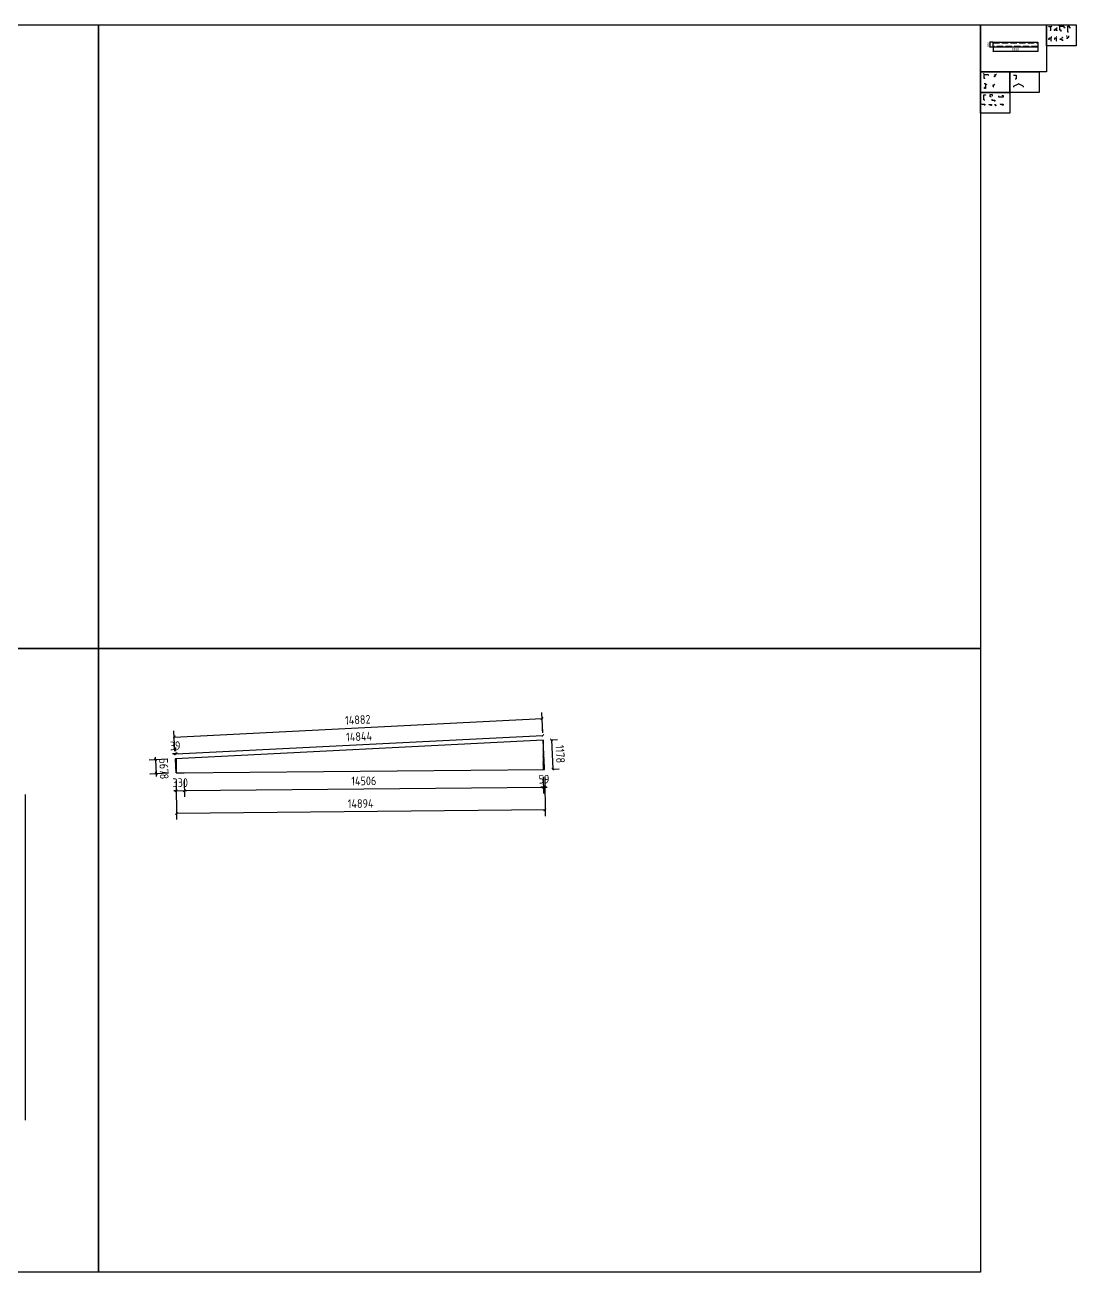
# Model space of a CAD drawing. Extents: x 564571 to 676920, y 109762 to 182243.
# Drawn here: x 634444 to 676920, y 109762 to 160162 of the extents above; entities that cross this region are included whole.
import ezdxf

# ---------------------------------------------------------------- set-up
doc = ezdxf.new("R2010")
doc.units = 0
doc.header["$LTSCALE"] = 1000
doc.header["$MEASUREMENT"] = 0
doc.linetypes.add('DASH', pattern=[0.35, 0.25, -0.1])
doc.layers.add('DOTE', color=1, linetype='Continuous')
doc.styles.get("Standard").update_dxf_attribs({"font": 'gbenor.shx', "bigfont": 'gbcbig.shx'})
doc.dimstyles.get("Standard").update_dxf_attribs({"dimscale": 100, "dimtxt": 3.5, "dimasz": 1, "dimexe": 2.5, "dimexo": 3, "dimgap": 1.5, "dimtad": 1, "dimdec": 0, "dimzin": 0, "dimdsep": 46, "dimtxsty": 'Standard', "dimblk": 'ARCHTICK', "dimcen": 0.09, "dimadec": 0, "dimazin": 0, "dimtfac": 1, "dimtdec": 0, "dimtix": 1, "dimtmove": 2, "dimatfit": 3, "dimfxl": 1, "dimtolj": 1, "dimtzin": 0, "dimarcsym": 0})

# ---------------------------------------------------------------- blocks, each defined once
blk = doc.blocks.new('_ArchTick')
at = {"color": 0, "linetype": 'ByBlock', "const_width": 0.4}
blk.add_lwpolyline([(-0.5, -0.5), (0.5, 0.5)], dxfattribs=at)
blk = doc.blocks.new('*D318')
at = {"color": 0, "lineweight": -2}
for p, q in [((640512, 130707), (640412, 130702)), ((640507, 130808), (640500, 130957)), ((640512, 130707), (640551, 130709)), ((640546, 130810), (640538, 130959)), ((640551, 130709), (640651, 130714))]:
    blk.add_line(p, q, dxfattribs=at)
at = {"layer": 'Defpoints', "color": 0}
for p in [(640551, 130709), (640522, 130509), (640561, 130511)]:
    blk.add_point(p, dxfattribs=at)
at = {"color": 0, "lineweight": -2, "xscale": 100, "yscale": 100, "zscale": 100}
for p, rotation in [((640512, 130707), 2.862405226111751), ((640551, 130709), 182.8624052261118)]:
    blk.add_blockref('_ArchTick', p, dxfattribs=dict(at, rotation=rotation))
at = {"color": 0, "insert": (640515, 131033), "char_height": 350, "attachment_point": 5, "rotation": 2.8624}
blk.add_mtext('\\A1;39', dxfattribs=at)
blk = doc.blocks.new('*D319')
at = {"color": 0, "lineweight": -2}
for p, q in [((655371, 131552), (655363, 131700)), ((640551, 130709), (655376, 131450)), ((640546, 130810), (640538, 130959))]:
    blk.add_line(p, q, dxfattribs=at)
at = {"layer": 'Defpoints', "color": 0}
for p in [(655376, 131450), (655386, 131252), (640561, 130511)]:
    blk.add_point(p, dxfattribs=at)
at = {"color": 0, "lineweight": -2, "xscale": 100, "yscale": 100, "zscale": 100}
for p, rotation in [((655376, 131450), 2.862405226111732), ((640551, 130709), 182.8624052261118)]:
    blk.add_blockref('_ArchTick', p, dxfattribs=dict(at, rotation=rotation))
at = {"color": 0, "insert": (647947, 131404), "char_height": 350, "attachment_point": 5, "rotation": 2.8624}
blk.add_mtext('\\A1;14844', dxfattribs=at)
blk = doc.blocks.new('*D320')
at = {"color": 0, "lineweight": -2}
for p, q in [((640478, 131385), (655342, 132128)), ((655371, 131552), (655329, 132378)), ((640507, 130808), (640466, 131635))]:
    blk.add_line(p, q, dxfattribs=at)
at = {"layer": 'Defpoints', "color": 0}
for p in [(655342, 132128), (655386, 131252), (640522, 130509)]:
    blk.add_point(p, dxfattribs=at)
at = {"color": 0, "lineweight": -2, "xscale": 100, "yscale": 100, "zscale": 100}
for p, rotation in [((655342, 132128), 2.86240522611191), ((640478, 131385), 182.8624052261119)]:
    blk.add_blockref('_ArchTick', p, dxfattribs=dict(at, rotation=rotation))
at = {"color": 0, "insert": (647894, 132081), "char_height": 350, "attachment_point": 5, "rotation": 2.8624}
blk.add_mtext('\\A1;14882', dxfattribs=at)
blk = doc.blocks.new('*D321')
at = {"color": 0, "lineweight": -2}
for p, q in [((655685, 131267), (655969, 131281)), ((655719, 131269), (655778, 130093)), ((655744, 130091), (656028, 130105))]:
    blk.add_line(p, q, dxfattribs=at)
at = {"layer": 'Defpoints', "color": 0}
for p in [(655386, 131252), (655444, 130076), (655778, 130093)]:
    blk.add_point(p, dxfattribs=at)
at = {"color": 0, "lineweight": -2, "xscale": 100, "yscale": 100, "zscale": 100}
for p, rotation in [((655719, 131269), 92.86240522610491), ((655778, 130093), 272.8624052261049)]:
    blk.add_blockref('_ArchTick', p, dxfattribs=dict(at, rotation=rotation))
at = {"color": 0, "insert": (656073, 130697), "char_height": 350, "attachment_point": 5, "rotation": 272.8624}
blk.add_mtext('\\A1;1178', dxfattribs=at)
blk = doc.blocks.new('*D322')
at = {"color": 0, "lineweight": -2}
for p, q in [((639719, 130469), (639714, 130569)), ((640222, 130494), (639469, 130456)), ((639719, 130469), (639747, 129902)), ((640251, 129927), (639497, 129890)), ((639747, 129902), (639752, 129802))]:
    blk.add_line(p, q, dxfattribs=at)
at = {"layer": 'Defpoints', "color": 0}
for p in [(640522, 130509), (639747, 129902), (640550, 129942)]:
    blk.add_point(p, dxfattribs=at)
at = {"color": 0, "lineweight": -2, "xscale": 100, "yscale": 100, "zscale": 100}
for p, rotation in [((639719, 130469), 272.8624052261225), ((639747, 129902), 92.86240522612246)]:
    blk.add_blockref('_ArchTick', p, dxfattribs=dict(at, rotation=rotation))
at = {"color": 0, "insert": (640057, 130202), "char_height": 350, "attachment_point": 5, "rotation": 272.8624}
blk.add_mtext('\\A1;567', dxfattribs=at)
blk = doc.blocks.new('*D323')
at = {"color": 0, "lineweight": -2}
for p, q in [((640251, 129927), (639497, 129890)), ((640251, 129919), (639498, 129882)), ((639747, 129902), (639742, 130002)), ((639747, 129902), (639747, 129894)), ((639747, 129894), (639752, 129794))]:
    blk.add_line(p, q, dxfattribs=at)
at = {"layer": 'Defpoints', "color": 0}
for p in [(639747, 129894), (640550, 129942), (640551, 129934)]:
    blk.add_point(p, dxfattribs=at)
at = {"color": 0, "lineweight": -2, "xscale": 100, "yscale": 100, "zscale": 100}
for p, rotation in [((639747, 129902), 272.8624052261225), ((639747, 129894), 92.86240522612246)]:
    blk.add_blockref('_ArchTick', p, dxfattribs=dict(at, rotation=rotation))
at = {"color": 0, "insert": (640072, 129792), "char_height": 350, "attachment_point": 5, "rotation": 272.8624}
blk.add_mtext('\\A1;8', dxfattribs=at)
blk = doc.blocks.new('*D324')
at = {"color": 0, "lineweight": -2}
for p, q in [((640553, 129634), (640560, 128964)), ((640883, 129637), (640890, 128967)), ((640557, 129214), (640458, 129213)), ((640557, 129214), (640887, 129217)), ((640887, 129217), (640987, 129218))]:
    blk.add_line(p, q, dxfattribs=at)
at = {"layer": 'Defpoints', "color": 0}
for p in [(640551, 129934), (640881, 129937), (640887, 129217)]:
    blk.add_point(p, dxfattribs=at)
at = {"color": 0, "lineweight": -2, "xscale": 100, "yscale": 100, "zscale": 100}
for p, rotation in [((640557, 129214), 0.5447888661696343), ((640887, 129217), 180.5447888661696)]:
    blk.add_blockref('_ArchTick', p, dxfattribs=dict(at, rotation=rotation))
at = {"color": 0, "insert": (640719, 129540), "char_height": 350, "attachment_point": 5, "rotation": 0.5448}
blk.add_mtext('\\A1;330', dxfattribs=at)
blk = doc.blocks.new('*D325')
at = {"color": 0, "lineweight": -2}
for p, q in [((640883, 129637), (640890, 128967)), ((655388, 129775), (655395, 129105)), ((640887, 129217), (655392, 129355))]:
    blk.add_line(p, q, dxfattribs=at)
at = {"layer": 'Defpoints', "color": 0}
for p in [(655386, 130075), (640881, 129937), (655392, 129355)]:
    blk.add_point(p, dxfattribs=at)
at = {"color": 0, "lineweight": -2, "xscale": 100, "yscale": 100, "zscale": 100}
for p, rotation in [((640887, 129217), 180.5447888661696), ((655392, 129355), 0.5447888661696348)]:
    blk.add_blockref('_ArchTick', p, dxfattribs=dict(at, rotation=rotation))
at = {"color": 0, "insert": (648137, 129611), "char_height": 350, "attachment_point": 5, "rotation": 0.5448}
blk.add_mtext('\\A1;14506', dxfattribs=at)
blk = doc.blocks.new('*D326')
at = {"color": 0, "lineweight": -2}
for p, q in [((655388, 129775), (655395, 129105)), ((655447, 129776), (655454, 129105)), ((655392, 129355), (655293, 129354)), ((655392, 129355), (655451, 129355)), ((655451, 129355), (655551, 129356))]:
    blk.add_line(p, q, dxfattribs=at)
at = {"layer": 'Defpoints', "color": 0}
for p in [(655386, 130075), (655444, 130076), (655451, 129355)]:
    blk.add_point(p, dxfattribs=at)
at = {"color": 0, "lineweight": -2, "xscale": 100, "yscale": 100, "zscale": 100}
for p, rotation in [((655392, 129355), 0.5447888661696343), ((655451, 129355), 180.5447888661696)]:
    blk.add_blockref('_ArchTick', p, dxfattribs=dict(at, rotation=rotation))
at = {"color": 0, "insert": (655419, 129680), "char_height": 350, "attachment_point": 5, "rotation": 0.5448}
blk.add_mtext('\\A1;59', dxfattribs=at)
blk = doc.blocks.new('*D327')
at = {"color": 0, "lineweight": -2}
for p, q in [((640553, 129634), (640569, 128050)), ((655447, 129776), (655462, 128191)), ((655460, 128441), (640566, 128300))]:
    blk.add_line(p, q, dxfattribs=at)
at = {"layer": 'Defpoints', "color": 0}
for p in [(655444, 130076), (640551, 129934), (640566, 128300)]:
    blk.add_point(p, dxfattribs=at)
at = {"color": 0, "lineweight": -2, "xscale": 100, "yscale": 100, "zscale": 100}
for p, rotation in [((640566, 128300), 180.5447888661695), ((655460, 128441), 0.5447888661693945)]:
    blk.add_blockref('_ArchTick', p, dxfattribs=dict(at, rotation=rotation))
at = {"color": 0, "insert": (648010, 128696), "char_height": 350, "attachment_point": 5, "rotation": 0.5448}
blk.add_mtext('\\A1;14894', dxfattribs=at)
blk = doc.blocks.new('*D348')
at = {"color": 3, "lineweight": -2}
for p, q in [((673552, 159465), (673431, 159465)), ((673552, 159265), (673431, 159265)), ((673451, 159255), (673451, 159475))]:
    blk.add_line(p, q, dxfattribs=at)
at = {"layer": 'Defpoints', "color": 0}
for p in [(673451, 159465), (673572, 159465), (673572, 159265)]:
    blk.add_point(p, dxfattribs=at)
at = {"color": 3, "lineweight": -2, "xscale": 50, "yscale": 50, "zscale": 50}
for p, rotation in [((673451, 159465), 90), ((673451, 159265), 270)]:
    blk.add_blockref('_ArchTick', p, dxfattribs=dict(at, rotation=rotation))
at = {"color": 0, "insert": (673381, 159365), "char_height": 100, "attachment_point": 5, "rotation": 90}
blk.add_mtext('\\A1;200', dxfattribs=at)
blk = doc.blocks.new('*D349')
at = {"color": 3, "lineweight": -2}
for p, q in [((673562, 159106), (675382, 159106)), ((673572, 159245), (673572, 159086)), ((675372, 159245), (675372, 159086))]:
    blk.add_line(p, q, dxfattribs=at)
at = {"layer": 'Defpoints', "color": 0}
for p in [(673572, 159265), (675372, 159265), (675372, 159106)]:
    blk.add_point(p, dxfattribs=at)
at = {"color": 3, "lineweight": -2, "xscale": 50, "yscale": 50, "zscale": 50, "rotation": 180}
blk.add_blockref('_ArchTick', (673572, 159106), dxfattribs=at)
at = {"color": 3, "lineweight": -2, "xscale": 50, "yscale": 50, "zscale": 50}
blk.add_blockref('_ArchTick', (675372, 159106), dxfattribs=at)
at = {"color": 0, "insert": (674472, 159176), "char_height": 100, "attachment_point": 5}
blk.add_mtext('\\A1;1800', dxfattribs=at)

msp = doc.modelspace()

# ---------------------------------------------------------------- hatches: boundary and pattern name
h = msp.add_hatch()
h.set_pattern_fill('ANSI31', color=256, scale=5, style=0)
h.set_pattern_definition([(45, (0, 0), (-5.61266008, 5.61266008), [])])
h.paths.add_polyline_path([(655385.6, 131252), (655385.6, 130075.3), (655444.4, 130075.9)])
h.paths.add_polyline_path([(640560.6, 130510.8), (640521.9, 130508.8), (640550.2, 129942.3), (640560.6, 129942.3)])
h.paths.add_polyline_path([(640880.6, 129942.3), (640550.2, 129942.3), (640550.6, 129934.3), (640880.6, 129937.4)])

# ---------------------------------------------------------------- linework, layer by layer
for p, q in [((675813.6, 160084.1), (675813.6, 160104.1)), ((675813.6, 160104.1), (675893.6, 160104.1)), ((675893.6, 159944.1), (675868.6, 159944.1)), ((675868.6, 159944.1), (675868.6, 159924.1)), ((675893.6, 160104.1), (675893.6, 159944.1)), ((675915.7, 160097.1), (675936.9, 160111.4)), ((675936.9, 160111.4), (675926.2, 160111)), ((675936.9, 160111.4), (675932.5, 160101.7)), ((676031.3, 159946.9), (676025, 159954.6)), ((676031.3, 159946.9), (676071.3, 159946.9)), ((676071.3, 159946.9), (676071.3, 160006.9)), ((676071.3, 160006.9), (676121.3, 160006.9)), ((676121.3, 160006.9), (676121.3, 159946.9)), ((676121.3, 159946.9), (676161.3, 159946.9)), ((676129.4, 160031.2), (676150.6, 160045.5)), ((676150.6, 160045.5), (676139.9, 160045.1)), ((676150.6, 160045.5), (676146.3, 160035.8)), ((676161.3, 159946.9), (676169.1, 159953.2)), ((676245.2, 160113.4), (676225.9, 160133.6)), ((676225.9, 160133.6), (676227.2, 160125.7)), ((676225.9, 160133.6), (676233.7, 160132)), ((676262.4, 159952.2), (676262.4, 160112.2)), ((676262.4, 160112.2), (676422.4, 160112.2)), ((676322.4, 159952.2), (676262.4, 159952.2)), ((676322.4, 159902.2), (676313.6, 159897.5)), ((676322.4, 159902.2), (676322.4, 159952.2)), ((676422.4, 160112.2), (676422.4, 160052.2)), ((676422.4, 160052.2), (676472.4, 160052.2)), ((676472.4, 160052.2), (676478.1, 160060.4)), ((676574.3, 160080.3), (676554.9, 160100.5)), ((676554.9, 160100.5), (676556.2, 160092.6)), ((676554.9, 160100.5), (676562.7, 160098.9)), ((676592.3, 159864.2), (676592.3, 160114.2)), ((676592.3, 160114.2), (676642.3, 160114.2)), ((676617.3, 159864.2), (676592.3, 159864.2)), ((676642.3, 160114.2), (676642.3, 160054.2)), ((676642.3, 160054.2), (676692.3, 160054.2)), ((676692.3, 160054.2), (676698.2, 160062.4)), ((673571.8, 159465.1), (675371.8, 159465.1)), ((673571.8, 159265.1), (673571.8, 159465.1)), ((675371.8, 159265.1), (673571.8, 159265.1)), ((675371.8, 159465.1), (675371.8, 159265.1)), ((675801.1, 159580.7), (675794.8, 159588.5)), ((675801.1, 159580.7), (675851.1, 159580.7)), ((675851.1, 159580.7), (675851.1, 159640.7)), ((675851.1, 159640.7), (675901.1, 159640.7)), ((675901.1, 159640.7), (675901.1, 159515.7)), ((675901.1, 159515.7), (675921.1, 159515.7)), ((675915.7, 159671.5), (675936.9, 159685.9)), ((675936.9, 159685.9), (675926.2, 159685.5)), ((675936.9, 159685.9), (675932.5, 159676.1)), ((676045.5, 159580.7), (676065.5, 159580.7)), ((676065.5, 159580.7), (676065.5, 159640.7)), ((676065.5, 159640.7), (676115.5, 159640.7)), ((676115.5, 159640.7), (676115.5, 159515.7)), ((676115.5, 159515.7), (676135.5, 159515.7)), ((676124, 159671.5), (676145.2, 159685.9)), ((676145.2, 159685.9), (676134.5, 159685.5)), ((676145.2, 159685.9), (676140.8, 159676.1)), ((676279.4, 159580.4), (676279.4, 159605.4)), ((676279.4, 159605.4), (676344.4, 159605.4)), ((676299.4, 159580.4), (676279.4, 159580.4)), ((676344.4, 159605.4), (676344.4, 159540.4)), ((676344.4, 159540.4), (676394.4, 159540.4)), ((676349, 159636.8), (676370.2, 159651.1)), ((676370.2, 159651.1), (676359.6, 159650.7)), ((676370.2, 159651.1), (676365.9, 159641.4)), ((676394.4, 159540.4), (676400.1, 159548.6)), ((676554.8, 159698.3), (676535.5, 159718.5)), ((676535.5, 159718.5), (676536.7, 159710.6)), ((676535.5, 159718.5), (676543.3, 159716.9)), ((676542.1, 159630.2), (676537.4, 159639)), ((676542.1, 159630.2), (676592.1, 159630.2)), ((676592.1, 159630.2), (676592.1, 159670.2)), ((676592.1, 159670.2), (676632.1, 159670.2)), ((676632.1, 159720.2), (676624.5, 159726.7)), ((676632.1, 159670.2), (676632.1, 159720.2)), ((673193.5, 158174.2), (673174.2, 158194.4)), ((673174.2, 158194.4), (673175.4, 158186.5)), ((673174.2, 158194.4), (673182, 158192.8)), ((673206.4, 158002.1), (673206.4, 158162.1)), ((673206.4, 158162.1), (673366.4, 158162.1)), ((673236.4, 158002.1), (673206.4, 158002.1)), ((673212.1, 157793.4), (673262.1, 157793.4)), ((673236.4, 157982.1), (673236.4, 158002.1)), ((673262.1, 157793.4), (673262.1, 157593.4)), ((673284.2, 157754.6), (673305.4, 157769)), ((673305.4, 157769), (673294.7, 157768.5)), ((673305.4, 157769), (673301, 157759.2)), ((673366.4, 158162.1), (673366.4, 158132.1)), ((673366.4, 158132.1), (673386.4, 158132.1)), ((673590.2, 157658.7), (673590.2, 157758.7)), ((673600.5, 158093.3), (673630.5, 158093.3)), ((673611.6, 157738.6), (673632.8, 157752.9)), ((673632.8, 157752.9), (673622.1, 157752.5)), ((673632.8, 157752.9), (673628.4, 157743.2)), ((673630.5, 158093.3), (673630.5, 158073.3)), ((673630.5, 158073.3), (673650.5, 158073.3)), ((673650.5, 158073.3), (673650.5, 158173.3)), ((673683.9, 158149.9), (673705.1, 158164.3)), ((673705.1, 158164.3), (673694.4, 158163.8)), ((673705.1, 158164.3), (673700.7, 158154.5)), ((674395.5, 157692.7), (674588, 157776.4)), ((674397.3, 158132.5), (674497.3, 158132.5)), ((674497.3, 157982.5), (674477.3, 157982.5)), ((674477.3, 157982.5), (674477.3, 157962.5)), ((674497.3, 158132.5), (674497.3, 157982.5)), ((674780.6, 157692.7), (674588, 157776.4)), ((673196.9, 157130.2), (673196.9, 157340.2)), ((673196.9, 157340.2), (673256.9, 157340.2)), ((673222.1, 157633.4), (673202.1, 157633.4)), ((673222.1, 157593.4), (673222.1, 157633.4)), ((673262.1, 157593.4), (673222.1, 157593.4)), ((673256.9, 157340.2), (673256.9, 157320.2)), ((673443.5, 157259.5), (673443.5, 157349.5)), ((673443.5, 157349.5), (673533.5, 157349.5)), ((673483.5, 157259.5), (673443.5, 157259.5)), ((673483.5, 157239.5), (673483.5, 157259.5)), ((673533.5, 157349.5), (673533.5, 157309.5)), ((673533.5, 157309.5), (673553.5, 157309.5)), ((673540.2, 157698.7), (673570.2, 157698.7)), ((673570.2, 157698.7), (673570.2, 157658.7)), ((673570.2, 157658.7), (673590.2, 157658.7)), ((673783.8, 157291), (673783.8, 157251)), ((673783.8, 157251), (673983.8, 157251)), ((673943.8, 157291), (673943.8, 157321)), ((673983.8, 157291), (673943.8, 157291)), ((673983.8, 157251), (673983.8, 157291)), ((674395.5, 157692.7), (674395.5, 157652.7)), ((674780.6, 157692.7), (674780.6, 157652.7)), ((673115.1, 156970.5), (673115.1, 156955.5)), ((673115.1, 156955.5), (673235.1, 156955.5)), ((673216.9, 157130.2), (673196.9, 157130.2)), ((673215.1, 156915.5), (673206.1, 156927.5)), ((673235.1, 156915.5), (673215.1, 156915.5)), ((673216.9, 157110.2), (673216.9, 157130.2)), ((673235.1, 156955.5), (673235.1, 156915.5)), ((673397.4, 156967), (673397.4, 156952)), ((673397.4, 156952), (673497.4, 156952)), ((673497.4, 156912), (673477.4, 156912)), ((673477.4, 156912), (673477.4, 156892)), ((673497.4, 156952), (673497.4, 156912)), ((673522.1, 157168.6), (673522.1, 157128.6)), ((673522.1, 157128.6), (673642.1, 157128.6)), ((673642.1, 157088.6), (673622.1, 157088.6)), ((673622.1, 157088.6), (673622.1, 157068.6)), ((673642.1, 157128.6), (673642.1, 157088.6)), ((673644.6, 156965.6), (673644.6, 156935.6)), ((673644.6, 156935.6), (673684.6, 156935.6)), ((673664.6, 156895.6), (673659.4, 156904.1)), ((673684.6, 156895.6), (673664.6, 156895.6)), ((673684.6, 156935.6), (673684.6, 156895.6)), ((673852.4, 156976.9), (673852.4, 156961.9)), ((673852.4, 156961.9), (673972.4, 156961.9)), ((673972.4, 156921.9), (673932.4, 156921.9)), ((673932.4, 156921.9), (673932.4, 156901.9)), ((673972.4, 156961.9), (673972.4, 156921.9)), ((655385.6, 131252), (640521.9, 130508.8)), ((655385.6, 131252), (655385.6, 130075.3)), ((640550.6, 129934.3), (640521.9, 130508.8)), ((640550.6, 129934.3), (655444.4, 130075.9)), ((640560.6, 130510.8), (640560.6, 129942.3)), ((640550.2, 129942.3), (640880.6, 129942.3)), ((640880.6, 129942.3), (640880.6, 129937.4))]:
    msp.add_line(p, q)
at = {"linetype": 'DASH'}
for p, q in [((673571.8, 159445.1), (675371.8, 159445.1)), ((675371.8, 159285.1), (673571.8, 159285.1))]:
    msp.add_line(p, q, dxfattribs=at)
at = {"color": 1}
msp.add_line((655444.4, 130075.9), (655385.6, 131252), dxfattribs=at)
for points in [[(601779.1, 160162.3), (637419.1, 160162.3), (637419.1, 134962.3), (601779.1, 134962.3)], [(637419.1, 160162.3), (673059.1, 160162.3), (673059.1, 134962.3), (637419.1, 134962.3)], [(673059.1, 160162.3), (675732.1, 160162.3), (675732.1, 158272.3), (673059.1, 158272.3)], [(675732.1, 160162.3), (676920.1, 160162.3), (676920.1, 159322.3), (675732.1, 159322.3)], [(673059.1, 158272.3), (674247.1, 158272.3), (674247.1, 157432.3), (673059.1, 157432.3)], [(674247.1, 158272.3), (675435.1, 158272.3), (675435.1, 157432.3), (674247.1, 157432.3)], [(673059.1, 157432.3), (674247.1, 157432.3), (674247.1, 156592.3), (673059.1, 156592.3)], [(601779.1, 134962.3), (637419.1, 134962.3), (637419.1, 109762.3), (601779.1, 109762.3)], [(637419.1, 134962.3), (673059.1, 134962.3), (673059.1, 109762.3), (637419.1, 109762.3)]]:
    msp.add_lwpolyline(points, close=True)
at = {"layer": 'DOTE'}
msp.add_line((634466.8, 115900.5), (634466.8, 129060.7), dxfattribs=at)

# ---------------------------------------------------------------- dimensions: what is measured, and where the dimension line sits
for p2, distance, picture, middle in [((673571.8, 159465.1), 120.8, '*D348', (673381.1, 159365.1)), ((675371.8, 159265.1), -158.7, '*D349', (674471.8, 159176.4))]:
    dim = msp.add_aligned_dim(p1=(673571.8, 159265.1), p2=p2, distance=distance, dimstyle='Standard', override={"dimtxt": 1, "dimasz": 0.5, "dimexe": 0.2, "dimexo": 0.2, "dimgap": 0.2, "dimdle": 0.1, "dimclrd": 3, "dimclre": 3})
    dim.commit()
    dim.dimension.update_dxf_attribs({"geometry": picture, "text_midpoint": middle})
for p1, p2, distance, picture, middle in [((640521.9, 130508.8), (655385.6, 131252), 877.1, '*D320', (647893.7, 132081)), ((640521.9, 130508.8), (640560.6, 130510.8), 198.5, '*D318', (640515.1, 131032.6)), ((655385.6, 131252), (655444.4, 130075.9), 334, '*D321', (656073.3, 130696.9)), ((640521.9, 130508.8), (640550.2, 129942.3), -804.2, '*D322', (640057.4, 130201.6)), ((655444.4, 130075.9), (640550.6, 129934.3), 1634.5, '*D327', (648010, 128695.6)), ((640550.6, 129934.3), (640880.6, 129937.4), -720.8, '*D324', (640719.4, 129540.1))]:
    dim = msp.add_aligned_dim(p1=p1, p2=p2, distance=distance, dimstyle='Standard')
    dim.commit()
    dim.dimension.update_dxf_attribs({"geometry": picture, "text_midpoint": middle})
for base, p1, p2, angle, picture, middle in [((655375.7, 131450.2), (640560.6, 130510.8), (655385.6, 131252), 182.86241, '*D319', (647947, 131404.2)), ((655392.5, 129354.6), (640880.6, 129937.4), (655385.6, 130075.3), 180.54479, '*D325', (648136.9, 129610.6)), ((655451.3, 129355.1), (655385.6, 130075.3), (655444.4, 130075.9), 180.54479, '*D326', (655418.8, 129679.8))]:
    dim = msp.add_linear_dim(base=base, p1=p1, p2=p2, angle=angle, dimstyle='Standard')
    dim.commit()
    dim.dimension.update_dxf_attribs({"geometry": picture, "text_midpoint": middle})
dim = msp.add_linear_dim(base=(639747.4, 129894.1), p1=(640550.2, 129942.3), p2=(640550.6, 129934.3), angle=92.86241, dimstyle='Standard')
dim.commit()
dim.dimension.update_dxf_attribs({"geometry": '*D323', "text_midpoint": (640071.8, 129791.9), "dimtype": 160})

doc.saveas('drawing.dxf')
